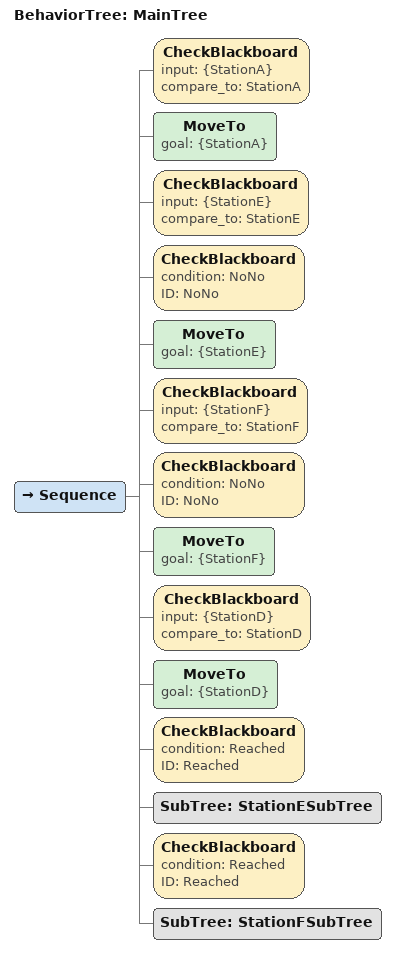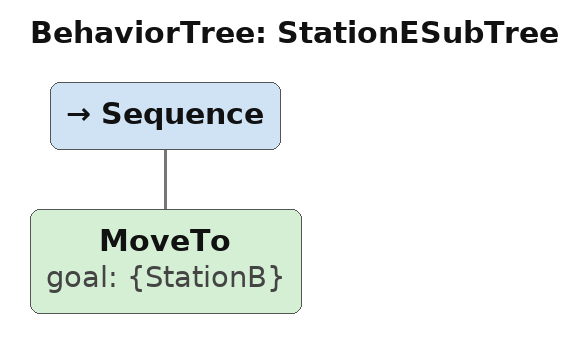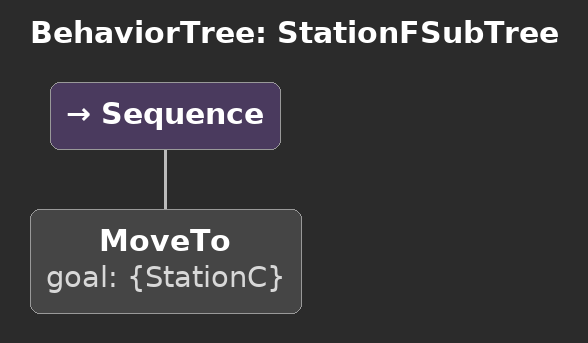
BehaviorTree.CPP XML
<root main_tree_to_execute="MainTree">
    <BehaviorTree ID="MainTree">
        <Sequence>
           ; Visit StationA
            <CheckBlackboard input="{StationA}" compare_to="StationA"/>
            <MoveTo goal="{StationA}"/>

            ; Visit StationE
            <CheckBlackboard input="{StationE}" compare_to="StationE"/>
            <CheckBlackboard condition="NoNo" ID="NoNo"/>
            <MoveTo goal="{StationE}"/>

            ; Visit StationF
            <CheckBlackboard input="{StationF}" compare_to="StationF"/>
            <CheckBlackboard condition="NoNo" ID="NoNo"/>
            <MoveTo goal="{StationF}"/>

            ; Visit StationD
            <CheckBlackboard input="{StationD}" compare_to="StationD"/>
            <MoveTo goal="{StationD}"/>

            ; If StationE cannot be reached
            <CheckBlackboard condition="Reached" ID="Reached"/>
            <SubTree ID="StationESubTree" />

            ; If StationF cannot be reached
            <CheckBlackboard condition="Reached" ID="Reached"/>
            <SubTree ID="StationFSubTree" />

        </Sequence>
    </BehaviorTree>

    <BehaviorTree ID="StationESubTree">
        <Sequence>
            ; Move to StationB
            <MoveTo goal="{StationB}" />
        </Sequence>
    </BehaviorTree>

    <BehaviorTree ID="StationFSubTree">
        <Sequence>
            ; Move to StationC
            <MoveTo goal="{StationC}" />
        </Sequence>
    </BehaviorTree>

</root>
